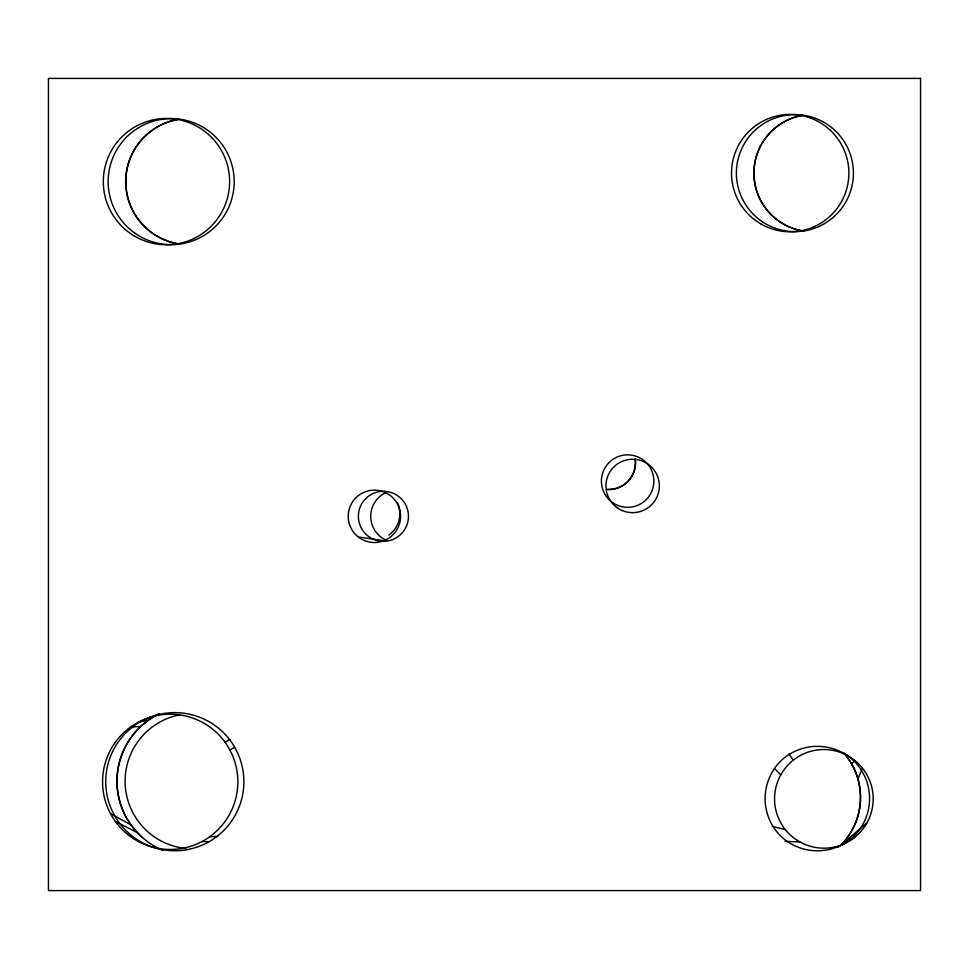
<?xml version="1.0" encoding="UTF-8"?>
<svg xmlns="http://www.w3.org/2000/svg" width="969" height="969" viewBox="0 0 969 969"><rect width="100%" height="100%" fill="white"/><g stroke="black" fill="none" stroke-linecap="round" stroke-linejoin="round"><path stroke-width="1.45" d="M857.856 778.882L862.507 768.199M854.67 760.338L851.666 764.093L852.514 763.608M135.708 731.51L140.566 726.508A75.025 75.025 0 0 1 148.39 720.088L154.253 716.297M854.077 768.78L854.706 768.235M842.243 844.144L866.976 822.802M843.236 844.593L844.714 843.539M837.931 847.136L854.513 837.495M225.038 742.242L230.101 739.311M229.871 749.97L234.268 747.62M138.337 722.184L148.475 720.064M130.609 727.004L140.662 726.496M209.813 836.671L217.674 836.477M202.085 841.504L208.432 841.649M784.999 841.383L799.909 841.964M847.366 755.396L845.767 755.323A67.624 67.624 0 0 0 844.144 753.349M358.264 536.959L385.056 540.92M847.827 755.735L845.767 755.323A67.491 67.491 0 0 1 851.86 764.347L853.98 768.429A67.624 67.624 0 0 1 840.741 845.259M772.245 826.472L785.229 829.5M115.372 821.446L137.55 832.734M110.551 813.706L131.106 824.922M142.358 837.495L137.344 832.637A75.025 75.025 0 0 1 130.924 824.813L127.133 818.95A75.025 75.025 0 0 1 135.745 731.559M774.619 768.696L780.76 774.897M788.923 753.93L793.223 760.205M178.235 243.849A63.155 63.155 0 0 1 177.896 119.453M185.854 848.456A67.636 67.636 0 0 1 179.616 714.819M162.925 850.382A75.001 75.001 0 0 1 159.001 713.911M844.108 753.313A67.818 67.818 0 0 1 841.504 844.471M803.773 231.107A58.673 58.673 0 0 1 802.477 115.347M635.119 459.052A26.708 26.708 0 0 1 607.139 489.369M386.207 540.217A26.187 26.187 0 0 1 385.686 492.664M397.508 502.899A26.187 26.187 0 0 1 388.896 535.045M789.226 754.391A53.113 53.113 0 0 1 847.39 755.65A50.158 50.158 0 0 1 854.222 761.295L856.669 763.887A49.94 49.94 0 0 1 861.538 770.428A53.113 53.113 0 0 1 860.254 828.604A50.158 50.158 0 0 1 854.61 835.435L852.017 837.882A49.94 49.94 0 0 1 845.477 842.751A53.113 53.113 0 0 1 787.312 841.467A50.158 50.158 0 0 1 780.469 835.823L778.034 833.231A49.94 49.94 0 0 1 773.165 826.69A53.113 53.113 0 0 1 774.449 768.514A50.158 50.158 0 0 1 780.093 761.682L782.673 759.236A49.94 49.94 0 0 1 789.226 754.379M177.945 243.825A63.142 63.142 0 0 1 179.023 119.235M154.204 716.321A75.025 75.025 0 0 1 159.049 713.729M803.483 231.082A58.661 58.661 0 0 1 802.368 115.335M635.289 459.161A26.684 26.684 0 0 1 607.466 489.551M132.705 726.895L127.799 731.05A69.114 69.114 0 0 0 111.932 810.326L114.839 816.043A67.939 67.939 0 0 0 119.999 823.795A69.199 69.199 0 0 0 209.147 841.661A67.939 67.939 0 0 0 216.899 836.501L221.804 832.359A69.114 69.114 0 0 0 237.671 753.083L234.764 747.353A67.939 67.939 0 0 0 229.605 739.601A69.199 69.199 0 0 0 140.457 721.735A67.939 67.939 0 0 0 132.705 726.895M920.55 78.416L48.45 78.416L48.45 890.584L920.55 890.584L920.55 78.416M133.746 235.637A63.155 63.155 0 0 0 229.605 182.947A63.155 63.155 0 0 0 136.048 126.273A63.155 63.155 0 0 0 133.746 235.637M133.552 838.682A67.636 67.636 0 0 0 237.768 785.156A67.636 67.636 0 0 0 139.306 721.675A67.636 67.636 0 0 0 133.552 838.682M796.99 840.208A49.322 49.322 0 0 0 873.117 801.448A49.322 49.322 0 0 0 801.484 754.899A49.322 49.322 0 0 0 796.99 840.208M760.786 223.887A58.673 58.673 0 0 0 848.868 173.185A58.673 58.673 0 0 0 760.919 122.264A58.673 58.673 0 0 0 760.786 223.887M618.137 508.386A26.708 26.708 0 0 0 659.295 487.286A26.708 26.708 0 0 0 620.439 462.189A26.708 26.708 0 0 0 618.137 508.386M359.935 538.158A26.187 26.187 0 0 0 400.524 517.906A26.187 26.187 0 0 0 362.685 492.894A26.187 26.187 0 0 0 359.935 538.158M134.873 233.141A63.021 63.021 0 0 0 233.941 187.283A63.021 63.021 0 0 0 144.696 124.432A63.021 63.021 0 0 0 134.873 233.141M762.337 221.744A58.528 58.528 0 0 0 853.289 176.988A58.528 58.528 0 0 0 769.059 120.604A58.528 58.528 0 0 0 762.337 221.744M613.389 503.129A26.224 26.224 0 0 0 653.821 482.417A26.224 26.224 0 0 0 615.666 457.756A26.224 26.224 0 0 0 613.389 503.129M370.364 537.674A25.037 25.037 0 0 0 408.446 516.949A25.037 25.037 0 0 0 371.442 494.323A25.037 25.037 0 0 0 370.364 537.674"/></g></svg>
